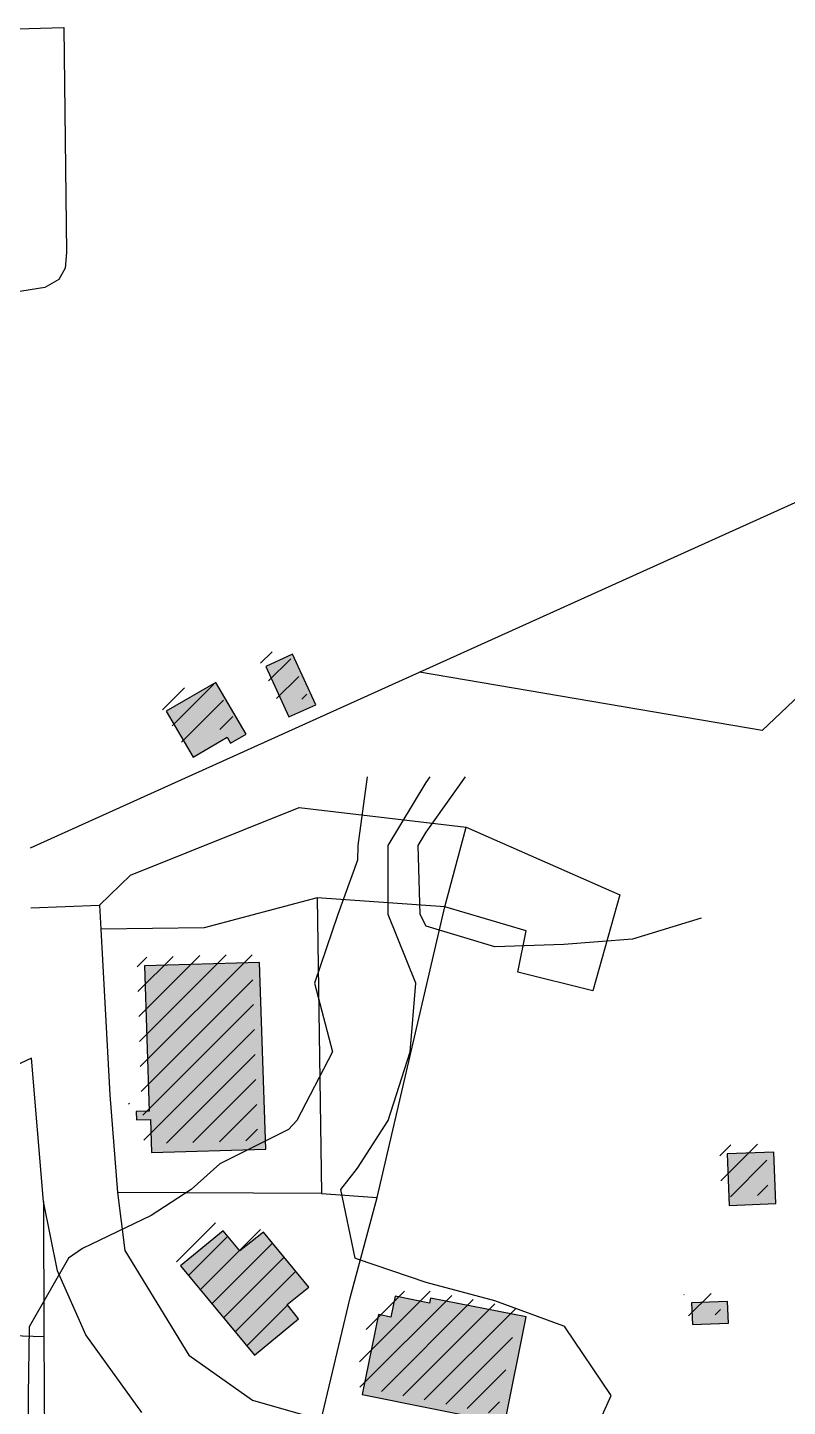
# Model space of a CAD drawing. Extents: x 6576311 to 6728256, y 2029764 to 2237541.
# Drawn here: x 6670993 to 6671656, y 2178916 to 2180119 of the extents above; entities that cross this region are included whole.
import ezdxf

# ---------------------------------------------------------------- set-up
doc = ezdxf.new("R2010")
doc.units = 21
for name, color, linetype in [('BUILDINGS', 9, 'Continuous'), ('CL_LOCAL', 4, 'Continuous'), ('CL_MAJOR', 2, 'Continuous'), ('CONTOUR_INDEX', 150, 'Continuous'), ('CONTOUR_MAJOR', 92, 'Continuous')]:
    doc.layers.add(name, color=color, linetype=linetype)

msp = doc.modelspace()

# ---------------------------------------------------------------- hatches: boundary and pattern name
at = {"layer": 'BUILDINGS_HATCH'}
for points in [[(6671201.3, 2179561.5), (6671221.4, 2179517.6), (6671244.9, 2179528.2), (6671224.6, 2179572.2)], [(6671137.9, 2179482.6), (6671167.6, 2179499.9), (6671170.4, 2179494.8), (6671184, 2179502.5), (6671157.7, 2179547.5), (6671114.4, 2179522.6)], [(6671201.2, 2179140.5), (6671195.9, 2179303.3), (6671095.5, 2179300.3), (6671099.5, 2179173.6), (6671088.1, 2179173.2), (6671088.5, 2179165.9), (6671100.6, 2179166.3), (6671101.6, 2179137.6)], [(6671644.7, 2179137.7), (6671603.9, 2179136.4), (6671605.5, 2179091.3), (6671646.3, 2179092.9)], [(6671229.9, 2178992.4), (6671219.9, 2179004.8), (6671238.8, 2179020.1), (6671199.2, 2179068), (6671178.6, 2179051.6), (6671164, 2179069), (6671126.7, 2179038.6), (6671191.4, 2178960.6)], [(6671409.8, 2178901.4), (6671428.4, 2178994), (6671344.9, 2179010.4), (6671344.1, 2179006), (6671314, 2179012.1), (6671310.4, 2178993.9), (6671299.6, 2178996), (6671285.4, 2178926.4)], [(6671605.1, 2178988.5), (6671604.2, 2179007.5), (6671572.7, 2179006.3), (6671573.6, 2178987.3)]]:
    msp.add_hatch(color=251, dxfattribs=at).paths.add_polyline_path(points)
at = {"layer": 'BUILDINGS_SHADOW'}
h = msp.add_hatch(dxfattribs=at)
h.set_pattern_fill('ANSI31', scale=5)
h.paths.add_polyline_path([(6671194.6, 2179568.9), (6671214.6, 2179524.9), (6671238.1, 2179535.6), (6671217.8, 2179579.6)])
h = msp.add_hatch(dxfattribs=at)
h.set_pattern_fill('ANSI31', scale=5)
h.paths.add_polyline_path([(6671131.1, 2179490), (6671160.8, 2179507.2), (6671163.7, 2179502.1), (6671177.3, 2179509.8), (6671151, 2179554.9), (6671107.7, 2179529.9)])
h = msp.add_hatch(dxfattribs=at)
h.set_pattern_fill('ANSI31', scale=5)
h.paths.add_polyline_path([(6671194.4, 2179147.9), (6671189.2, 2179310.7), (6671088.8, 2179307.7), (6671092.7, 2179181), (6671081.4, 2179180.6), (6671081.7, 2179173.3), (6671093.9, 2179173.7), (6671094.9, 2179144.9)])
h = msp.add_hatch(dxfattribs=at)
h.set_pattern_fill('ANSI31', scale=5)
h.paths.add_polyline_path([(6671638, 2179145.1), (6671597.1, 2179143.8), (6671598.7, 2179098.6), (6671639.6, 2179100.3)])
h = msp.add_hatch(dxfattribs=at)
h.set_pattern_fill('ANSI31', scale=5)
h.paths.add_polyline_path([(6671223.1, 2178999.8), (6671213.1, 2179012.1), (6671232.1, 2179027.5), (6671192.4, 2179075.4), (6671171.8, 2179058.9), (6671157.3, 2179076.4), (6671120, 2179046), (6671184.7, 2178967.9)])
h = msp.add_hatch(dxfattribs=at)
h.set_pattern_fill('ANSI31', scale=5)
h.paths.add_polyline_path([(6671403, 2178908.8), (6671421.6, 2179001.4), (6671338.2, 2179017.8), (6671337.3, 2179013.4), (6671307.3, 2179019.5), (6671303.6, 2179001.2), (6671292.9, 2179003.4), (6671278.7, 2178933.7)])
h = msp.add_hatch(dxfattribs=at)
h.set_pattern_fill('ANSI31', scale=5)
h.paths.add_polyline_path([(6671598.3, 2178995.9), (6671597.4, 2179014.9), (6671565.9, 2179013.6), (6671566.9, 2178994.7)])

# ---------------------------------------------------------------- linework, layer by layer
at = {"layer": 'BUILDINGS'}
for points in [[(6671201.3, 2179561.5), (6671221.4, 2179517.6), (6671244.9, 2179528.2), (6671224.6, 2179572.2), (6671201.3, 2179561.5)], [(6671137.9, 2179482.6), (6671167.6, 2179499.9), (6671170.4, 2179494.8), (6671184, 2179502.5), (6671157.7, 2179547.5), (6671114.4, 2179522.6), (6671137.9, 2179482.6)], [(6671201.2, 2179140.5), (6671195.9, 2179303.3), (6671095.5, 2179300.3), (6671099.5, 2179173.6), (6671088.1, 2179173.2), (6671088.5, 2179165.9), (6671100.6, 2179166.3), (6671101.6, 2179137.6), (6671201.2, 2179140.5)], [(6671644.7, 2179137.7), (6671603.9, 2179136.4), (6671605.5, 2179091.3), (6671646.3, 2179092.9), (6671644.7, 2179137.7)], [(6671229.9, 2178992.4), (6671219.9, 2179004.8), (6671238.8, 2179020.1), (6671199.2, 2179068), (6671178.6, 2179051.6), (6671164, 2179069), (6671126.7, 2179038.6), (6671191.4, 2178960.6), (6671229.9, 2178992.4)], [(6671409.8, 2178901.4), (6671428.4, 2178994), (6671344.9, 2179010.4), (6671344.1, 2179006), (6671314, 2179012.1), (6671310.4, 2178993.9), (6671299.6, 2178996), (6671285.4, 2178926.4), (6671409.8, 2178901.4)], [(6671605.1, 2178988.5), (6671604.2, 2179007.5), (6671572.7, 2179006.3), (6671573.6, 2178987.3), (6671605.1, 2178988.5)]]:
    msp.add_lwpolyline(points, close=True, dxfattribs=at)
at = {"layer": 'CL_LOCAL'}
for points in [[(6670974.1, 2180117.6), (6671025.1, 2180119.1), (6671027.4, 2179922.8), (6671026.2, 2179909.3), (6671020.7, 2179899.3), (6671008.5, 2179892.3), (6670981.1, 2179887.9)], [(6670996, 2179403.3), (6671335.5, 2179556.7), (6671765, 2179750.7), (6671810.2, 2179771.2)], [(6671765, 2179750.7), (6671705.7, 2179573.1), (6671634.5, 2179505.6), (6671335.5, 2179556.7)], [(6671056.1, 2179353.3), (6671083.1, 2179379.6), (6671230.3, 2179438.5), (6671376.2, 2179421.3)], [(6671376.2, 2179421.3), (6671510.2, 2179362.3), (6671486.7, 2179278.7), (6671421.2, 2179294.9), (6671428.5, 2179331), (6671357.4, 2179352)], [(6671357.4, 2179352), (6671376.2, 2179421.3)], [(6671246.1, 2179359.7), (6671147.4, 2179333.4), (6671057.2, 2179332.3)], [(6671249.6, 2178904.1), (6671274.8, 2179010.7), (6671298.4, 2179098.2), (6671357.4, 2179352), (6671246.1, 2179359.7)], [(6671246.1, 2179359.7), (6671249.8, 2179101.7)], [(6670996.2, 2179351.1), (6671056.1, 2179353.3), (6671057.2, 2179332.3), (6671065.1, 2179187.9), (6671071.7, 2179102.7), (6671078.1, 2179051.9), (6671134.2, 2178960.5), (6671189.7, 2178921.3), (6671249.6, 2178904.1)], [(6670996.9, 2179219.9), (6670776.4, 2179116.6), (6670574.7, 2179022.1), (6670550.7, 2179010.8), (6670517.4, 2178996.2), (6670277.9, 2178891.1), (6670158.5, 2178837.1), (6670138.6, 2178828.2), (6670100.8, 2178812.1)], [(6671007.2, 2179094.6), (6671007.7, 2178977), (6671008.6, 2178797.7), (6671008.7, 2178750.4)], [(6671249.8, 2179101.7), (6671071.7, 2179102.7)], [(6671249.8, 2179101.7), (6671298.4, 2179098.2)], [(6670778.7, 2178890.5), (6670874.5, 2178930.8), (6670910.1, 2178960.8), (6670951.4, 2178978.7), (6671007.7, 2178977)]]:
    msp.add_lwpolyline(points, dxfattribs=at)
at = {"layer": 'CL_MAJOR'}
msp.add_lwpolyline([(6671093.2, 2178910.7), (6671044.2, 2178978.4), (6671019.6, 2179034.1), (6671007.2, 2179094.6), (6670996.9, 2179219.9)], dxfattribs=at)
at = {"layer": 'CONTOUR_INDEX'}
for points, elevation in [([(6671289.8, 2179465.3), (6671281.6, 2179405.3), (6671281.2, 2179392.6), (6671264.1, 2179345.3), (6671243.8, 2179285.3), (6671259.6, 2179225.3), (6671228.2, 2179165.3), (6671221.2, 2179157.6), (6671161.2, 2179127.5), (6671136.1, 2179105.3), (6671101.2, 2179082.6), (6671041.2, 2179053.6), (6671029, 2179045.3), (6670994.8, 2178985.3), (6670993.8, 2178925.3), (6670994.2, 2178865.3)], 60), ([(6671581.2, 2179342), (6671521.2, 2179323.6), (6671461.2, 2179319.1), (6671401.2, 2179317), (6671341.2, 2179334.9), (6671336.1, 2179345.3), (6671334.1, 2179405.3), (6671341.2, 2179417), (6671375.6, 2179465.3)], 50)]:
    msp.add_lwpolyline(points, dxfattribs=dict(at, elevation=elevation))
at = {"layer": 'CONTOUR_MAJOR', "elevation": 55}
msp.add_lwpolyline([(6671475.7, 2178865.3), (6671502.7, 2178925.3), (6671462.2, 2178985.3), (6671461.2, 2178986), (6671401.2, 2179008.1), (6671341.2, 2179024.1), (6671281.2, 2179044.4), (6671279.2, 2179045.3), (6671266.8, 2179105.3), (6671281.2, 2179123.9), (6671308.1, 2179165.3), (6671327.3, 2179225.3), (6671332.1, 2179285.3), (6671307.9, 2179345.3), (6671307.9, 2179405.3), (6671341.2, 2179460.4), (6671344.8, 2179465.3)], dxfattribs=at)

doc.saveas('drawing.dxf')
